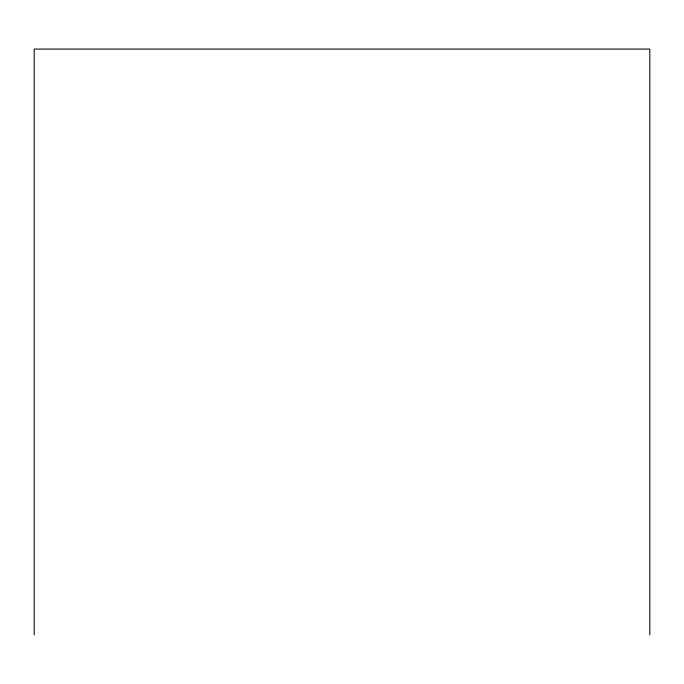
<?xml version="1.0" encoding="UTF-8"?>
<svg xmlns="http://www.w3.org/2000/svg" width="684" height="684" viewBox="0 0 684 684"><rect width="100%" height="100%" fill="white"/><g stroke="black" fill="none" stroke-linecap="round" stroke-linejoin="round"><path stroke-width="1.03" d="M649.8 634.923L649.8 49.077L34.2 49.077L34.2 634.923"/></g></svg>
